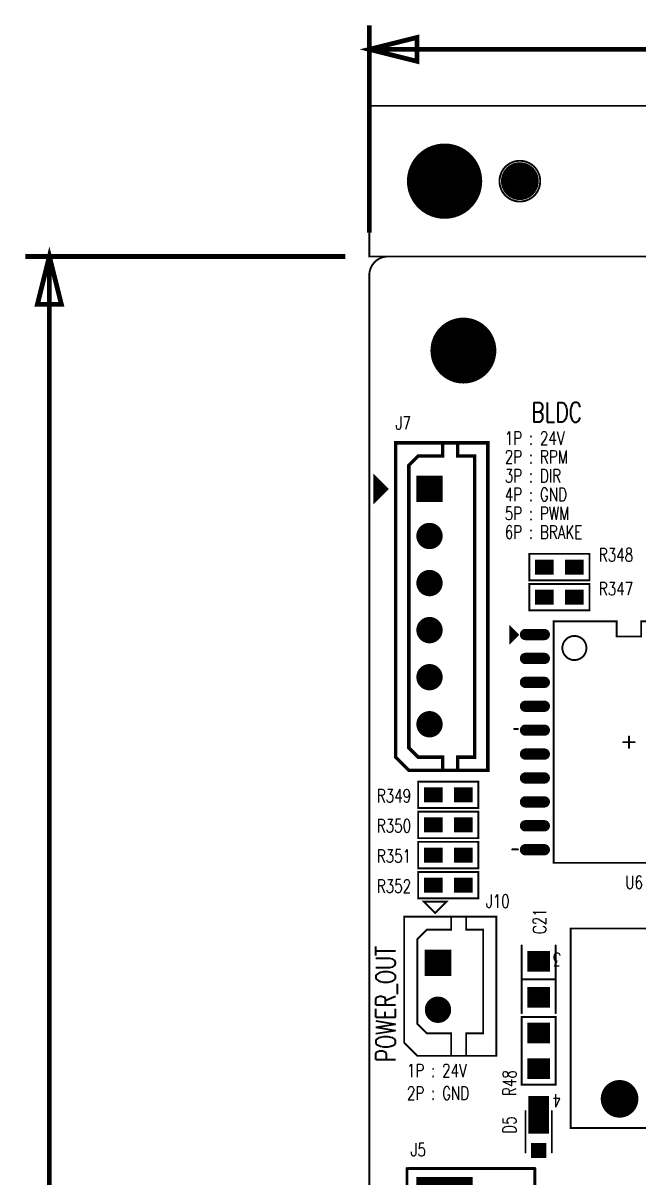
# Model space of a CAD drawing. Extents: x -22 to 239, y -29 to 162.
# Drawn here: x -18.4 to 14.3, y 101.1 to 162.4 of the extents above; entities that cross this region are included whole.
import ezdxf

# ---------------------------------------------------------------- set-up
doc = ezdxf.new("R2010")
doc.units = 0
doc.linetypes.add('TRMIDX_2048', pattern=[2, 1, 1])
doc.linetypes.add('TRMIDX_4096', pattern=[2, 1, 1])
for name, color, linetype in [('2D_LINE_00', 150, 'CONTINUOUS'), ('BOARD_OUTLINE_00', 255, 'CONTINUOUS'), ('DIMENSION1_01', 255, 'CONTINUOUS'), ('DIMENSION2_01', 255, 'CONTINUOUS'), ('DIMENSION3_01', 255, 'CONTINUOUS'), ('DIMENSION4_01', 255, 'CONTINUOUS'), ('DIMENSION5_01', 255, 'CONTINUOUS'), ('DIMENSION6_01', 255, 'CONTINUOUS'), ('DRIL_NPLTE_THRU_01', 5, 'CONTINUOUS'), ('DRIL_NPLTE_THRU_02', 106, 'CONTINUOUS'), ('DRIL_NPLTE_THRU_03', 96, 'CONTINUOUS'), ('DRIL_NPLTE_THRU_04', 34, 'CONTINUOUS'), ('DRIL_PLTE_THRU_01', 5, 'CONTINUOUS'), ('DRIL_PLTE_THRU_02', 106, 'CONTINUOUS'), ('DRIL_PLTE_THRU_03', 96, 'CONTINUOUS'), ('DRIL_PLTE_THRU_04', 34, 'CONTINUOUS'), ('DRIL_SYMBOL', 255, 'CONTINUOUS'), ('PADS_BOT', 43, 'CONTINUOUS'), ('PADS_INNER', 186, 'CONTINUOUS'), ('PADS_TOP', 186, 'CONTINUOUS'), ('PADS_XR_121', 255, 'CONTINUOUS'), ('PADS_XR_125', 5, 'CONTINUOUS'), ('PART_BOT_2DLINE_00', 210, 'CONTINUOUS'), ('PART_BOT_COPPER_121', 255, 'CONTINUOUS'), ('PART_NAME_01', 3, 'CONTINUOUS'), ('PART_TOP_2DLINE_00', 150, 'CONTINUOUS'), ('PART_TOP_2DLINE_01', 150, 'CONTINUOUS'), ('PART_TOP_COPPER_121', 255, 'CONTINUOUS'), ('PART_TOP_TEXT_126', 255, 'CONTINUOUS'), ('TEXT_126', 255, 'CONTINUOUS')]:
    doc.layers.add(name, color=color, linetype=linetype)
doc.styles.add('W0$1', font='simplex', dxfattribs={"width": 0.75})
doc.styles.add('W0$15', font='simplex', dxfattribs={"width": 0.75})

# ---------------------------------------------------------------- blocks, each defined once
blk = doc.blocks.new('SMOOTH_0$1')
at = {"const_width": 0.05}
blk.add_lwpolyline([(-0.025, 0, 1), (0.025, 0, 1)], format="xyb", close=True, dxfattribs=at)
blk = doc.blocks.new('BOARD_100')
at = {"layer": 'BOARD_OUTLINE_00', "const_width": 0.1}
blk.add_lwpolyline([(0, -1, -0.414214), (1, 0), (237, 0, -0.414214), (238, -1), (238, -149, -0.414214), (237, -150), (1, -150, -0.414214), (0, -149)], format="xyb", close=True, dxfattribs=at)
at = {"layer": 'BOARD_OUTLINE_00'}
for p in [(1, 0), (0, -1)]:
    blk.add_blockref('SMOOTH_0$1', p, dxfattribs=at)
blk = doc.blocks.new('D_2dfeghi_97')
at = {"layer": 'DIMENSION2_01', "linetype": 'TRMIDX_4096', "const_width": 0.254}
blk.add_lwpolyline([(-17, 150), (-17, 76.7145)], dxfattribs=at)
at = {"layer": 'DIMENSION4_01', "linetype": 'TRMIDX_4096', "const_width": 0.254}
blk.add_lwpolyline([(-17, 150), (-16.365, 147.46), (-17.635, 147.46)], close=True, dxfattribs=at)
at = {"layer": 'DIMENSION6_01', "linetype": 'TRMIDX_4096', "const_width": 0.254}
blk.add_lwpolyline([(-1.27, 150), (-18.27, 150)], dxfattribs=at)
blk = doc.blocks.new('D_1dfeghi_98')
at = {"layer": 'DIMENSION1_01', "linetype": 'TRMIDX_2048', "const_width": 0.254}
blk.add_lwpolyline([(0, 11), (112.292, 11)], dxfattribs=at)
at = {"layer": 'DIMENSION3_01', "linetype": 'TRMIDX_2048', "const_width": 0.254}
blk.add_lwpolyline([(0, 11), (2.54, 11.635), (2.54, 10.365)], close=True, dxfattribs=at)
at = {"layer": 'DIMENSION5_01', "linetype": 'TRMIDX_2048', "const_width": 0.254}
blk.add_lwpolyline([(0, 1.27), (0, 12.27)], dxfattribs=at)
blk = doc.blocks.new('DRAWING_130')
at = {"layer": '2D_LINE_00', "const_width": 0.1}
blk.add_lwpolyline([(0.052, -1.226), (238.052, -1.226), (238.052, -9.226), (0.052, -9.226)], close=True, dxfattribs=at)
at = {"layer": '2D_LINE_00'}
for p in [(0.052, -1.226), (0.052, -9.226)]:
    blk.add_blockref('SMOOTH_0$1', p, dxfattribs=at)
blk = doc.blocks.new('PART_BODY_TOP_29')
at = {"layer": 'PART_TOP_2DLINE_00', "const_width": 0.1}
blk.add_lwpolyline([(3.7, -3.1), (3.7, 1.8), (-3, 1.8), (-3.7, 1.1), (-3.7, -3.1)], close=True, dxfattribs=at)
for points in [[(3.7, -0.7), (3, -0.7), (3, 0.6), (2.5, 1.1), (-2, 1.1), (-2.5, 0.6), (-2.5, -0.7), (-3.7, -0.7)], [(3.89, 0.15), (4.49, -0.45), (4.49, 0.75), (3.89, 0.15)], [(3.7, -1.5), (3, -1.5), (3, -2.4), (-2.5, -2.4), (-2.5, -1.5), (-3.701, -1.5)]]:
    blk.add_lwpolyline(points, dxfattribs=at)
at = {"layer": 'PART_TOP_2DLINE_00'}
for p in [(-3, 1.8), (3.7, 1.8), (-3.7, 1.1), (-2.5, 0.6), (-2, 1.1), (2.5, 1.1), (3, 0.6), (4.49, 0.75), (3.89, 0.15), (3.89, 0.15), (4.49, -0.45), (-3.7, -0.7), (-2.5, -0.7), (3, -0.7), (3.7, -0.7), (-3.701, -1.5), (-2.5, -1.5), (3, -1.5), (3.7, -1.5), (-2.5, -2.4), (3, -2.4), (-3.7, -3.1), (3.7, -3.1)]:
    blk.add_blockref('SMOOTH_0$1', p, dxfattribs=at)
blk = doc.blocks.new('DRIL_SYMBOL_0$9')
at = {"layer": 'DRIL_SYMBOL', "const_width": 0.0508}
for points in [[(-0.254, 0), (0.254, 0)], [(0, -0.254), (0, 0.254)]]:
    blk.add_lwpolyline(points, dxfattribs=at)
blk = doc.blocks.new('DRIL_HOLE_0$9')
at = {"const_width": 0.45}
blk.add_lwpolyline([(-0.225, 0, 1), (0.225, 0, 1)], format="xyb", close=True, dxfattribs=at)
blk.add_blockref('DRIL_SYMBOL_0$9', (0, 0))
blk = doc.blocks.new('PAD_19')
at = {"const_width": 0.7}
blk.add_lwpolyline([(0, -0.35, 1), (0, 0.35, 1)], format="xyb", close=True, dxfattribs=at)
blk = doc.blocks.new('PAD_20')
at = {"const_width": 1.4}
blk.add_lwpolyline([(-0.7, 0), (0.7, 0)], dxfattribs=at)
blk = doc.blocks.new('STK_TOP_132')
at = {"layer": 'DRIL_PLTE_THRU_01'}
blk.add_blockref('DRIL_HOLE_0$9', (0, 0), dxfattribs=at)
at = {"layer": 'DRIL_PLTE_THRU_02'}
blk.add_blockref('DRIL_HOLE_0$9', (0, 0), dxfattribs=at)
at = {"layer": 'DRIL_PLTE_THRU_03'}
blk.add_blockref('DRIL_HOLE_0$9', (0, 0), dxfattribs=at)
at = {"layer": 'DRIL_PLTE_THRU_04'}
blk.add_blockref('DRIL_HOLE_0$9', (0, 0), dxfattribs=at)
at = {"layer": 'PADS_BOT'}
blk.add_blockref('PAD_20', (0, 0), dxfattribs=at)
at = {"layer": 'PADS_INNER'}
blk.add_blockref('PAD_19', (0, 0), dxfattribs=at)
at = {"layer": 'PADS_TOP'}
blk.add_blockref('PAD_20', (0, 0), dxfattribs=at)
blk = doc.blocks.new('STK_TOP_131')
at = {"layer": 'DRIL_PLTE_THRU_01'}
blk.add_blockref('DRIL_HOLE_0$9', (0, 0), dxfattribs=at)
at = {"layer": 'DRIL_PLTE_THRU_02'}
blk.add_blockref('DRIL_HOLE_0$9', (0, 0), dxfattribs=at)
at = {"layer": 'DRIL_PLTE_THRU_03'}
blk.add_blockref('DRIL_HOLE_0$9', (0, 0), dxfattribs=at)
at = {"layer": 'DRIL_PLTE_THRU_04'}
blk.add_blockref('DRIL_HOLE_0$9', (0, 0), dxfattribs=at)
at = {"layer": 'PADS_BOT'}
blk.add_blockref('PAD_19', (0, 0), dxfattribs=at)
at = {"layer": 'PADS_INNER'}
blk.add_blockref('PAD_19', (0, 0), dxfattribs=at)
at = {"layer": 'PADS_TOP'}
blk.add_blockref('PAD_19', (0, 0), dxfattribs=at)
blk = doc.blocks.new('SYM_TOP_32')
for name, p in [('PART_BODY_TOP_29', (0, 0)), ('STK_TOP_131', (-1.25, 0)), ('STK_TOP_132', (1.25, 0))]:
    blk.add_blockref(name, p)
blk = doc.blocks.new('PART_TOP_30')
blk.add_blockref('SYM_TOP_32', (0, 0))
at = {"layer": 'PART_NAME_01', "style": 'W0$1', "width": 0.75}
blk.add_text('J10', height=0.7, rotation=270, dxfattribs=at).set_placement((4.167, -2.549))
blk = doc.blocks.new('PART_BODY_TOP_37')
at = {"layer": 'PART_TOP_2DLINE_00', "const_width": 0.1}
for points in [[(-1.8001, 0.89992), (1.8001, 0.89992)], [(0, 0.89992), (0, -0.89992)], [(-1.8001, -0.89992), (1.8001, -0.89992)]]:
    blk.add_lwpolyline(points, dxfattribs=at)
at = {"layer": 'PART_TOP_2DLINE_00'}
for p in [(-1.8001, 0.89992), (0, 0.89992), (1.8001, 0.89992), (-1.8001, -0.89992), (0, -0.89992), (1.8001, -0.89992)]:
    blk.add_blockref('SMOOTH_0$1', p, dxfattribs=at)
blk = doc.blocks.new('DRIL_HOLE_0')
blk.add_lwpolyline([(0, 0, 1), (0, 0, 1)], format="xyb", close=True)
blk = doc.blocks.new('PAD_1')
blk.add_lwpolyline([(0, 0, 1), (0, 0, 1)], format="xyb", close=True)
blk = doc.blocks.new('PAD_26')
at = {"const_width": 1.1}
blk.add_lwpolyline([(-0.6, 0), (0.6, 0)], dxfattribs=at)
blk = doc.blocks.new('STK_TOP_137')
at = {"layer": 'DRIL_NPLTE_THRU_01'}
blk.add_blockref('DRIL_HOLE_0', (0, 0), dxfattribs=at)
at = {"layer": 'DRIL_NPLTE_THRU_02'}
blk.add_blockref('DRIL_HOLE_0', (0, 0), dxfattribs=at)
at = {"layer": 'DRIL_NPLTE_THRU_03'}
blk.add_blockref('DRIL_HOLE_0', (0, 0), dxfattribs=at)
at = {"layer": 'DRIL_NPLTE_THRU_04'}
blk.add_blockref('DRIL_HOLE_0', (0, 0), dxfattribs=at)
at = {"layer": 'PADS_BOT'}
blk.add_blockref('PAD_1', (0, 0), dxfattribs=at)
at = {"layer": 'PADS_INNER'}
blk.add_blockref('PAD_1', (0, 0), dxfattribs=at)
at = {"layer": 'PADS_TOP', "rotation": 90}
blk.add_blockref('PAD_26', (0, 0), dxfattribs=at)
blk = doc.blocks.new('SYM_TOP_40')
for name, p in [('PART_BODY_TOP_37', (0, 0)), ('STK_TOP_137', (-0.94996, 0)), ('STK_TOP_137', (0.94996, 0))]:
    blk.add_blockref(name, p)
blk = doc.blocks.new('PART_TOP_106')
blk.add_blockref('SYM_TOP_40', (0, 0))
at = {"layer": 'PART_NAME_01', "style": 'W0$1', "width": 0.75}
blk.add_text('C21', height=0.7, rotation=180, dxfattribs=at).set_placement((-2.4, 0.4))
blk = doc.blocks.new('PART_BODY_TOP_38')
at = {"layer": 'PART_TOP_2DLINE_00', "const_width": 0.1}
blk.add_lwpolyline([(-12.3, 5.3), (12.3, 5.3), (12.3, -5.3), (-12.3, -5.3)], close=True, dxfattribs=at)
for points in [[(7.8, 4), (5.8, 4), (6.3, 3.5), (6.3, 4.5), (5.8, 4)], [(6.3, -2), (6.3, 2.5), (4.8, 4)], [(-7.7, 2), (-7.7, 3), (-8.7, 3)], [(-8.7, -3), (-7.7, -3), (-7.7, -2)]]:
    blk.add_lwpolyline(points, dxfattribs=at)
for points in [[(-7.7, 1, 1.617559), (-7.7, 2)], [(-7.7, 0, 1.617559), (-7.7, 1)], [(-7.7, -1, 1.617559), (-7.7, 0)], [(-7.7, -2, 1.617559), (-7.7, -1)]]:
    blk.add_lwpolyline(points, format="xyb", dxfattribs=at)
at = {"layer": 'PART_TOP_2DLINE_00'}
for p in [(-12.3, 5.3), (12.3, 5.3), (6.3, 4.5), (4.8, 4), (5.8, 4), (5.8, 4), (7.8, 4), (6.3, 3.5), (-8.7, 3), (-7.7, 3), (6.3, 2.5), (-7.7, 2), (-7.7, 2), (-7.7, 1), (-7.7, 1), (-7.7, 0), (-7.7, 0), (-7.7, -1), (-7.7, -1), (-7.7, -2), (-7.7, -2), (6.3, -2), (-8.7, -3), (-7.7, -3), (-12.3, -5.3), (12.3, -5.3)]:
    blk.add_blockref('SMOOTH_0$1', p, dxfattribs=at)
at = {"layer": 'PART_TOP_TEXT_126', "style": 'W0$1', "width": 0.75}
for s, p in [('1', (-13.2, 3.5)), ('4', (12.8, 3.5)), ('2', (-13.2, -4)), ('3', (12.8, -4))]:
    blk.add_text(s, height=0.7, dxfattribs=at).set_placement(p)
blk = doc.blocks.new('DRIL_SYMBOL_1$3')
at = {"layer": 'DRIL_SYMBOL', "const_width": 0.0508}
for points in [[(-0.254, 0), (0.254, 0)], [(0, -0.254), (0, 0.254)]]:
    blk.add_lwpolyline(points, dxfattribs=at)
blk = doc.blocks.new('DRIL_HOLE_1$3')
at = {"const_width": 0.65}
blk.add_lwpolyline([(-0.325, 0, 1), (0.325, 0, 1)], format="xyb", close=True, dxfattribs=at)
blk.add_blockref('DRIL_SYMBOL_1$3', (0, 0))
blk = doc.blocks.new('PAD_0')
at = {"const_width": 1}
blk.add_lwpolyline([(0, -0.5, 1), (0, 0.5, 1)], format="xyb", close=True, dxfattribs=at)
blk = doc.blocks.new('STK_TOP_141')
at = {"layer": 'DRIL_PLTE_THRU_01'}
blk.add_blockref('DRIL_HOLE_1$3', (0, 0), dxfattribs=at)
at = {"layer": 'DRIL_PLTE_THRU_02'}
blk.add_blockref('DRIL_HOLE_1$3', (0, 0), dxfattribs=at)
at = {"layer": 'DRIL_PLTE_THRU_03'}
blk.add_blockref('DRIL_HOLE_1$3', (0, 0), dxfattribs=at)
at = {"layer": 'DRIL_PLTE_THRU_04'}
blk.add_blockref('DRIL_HOLE_1$3', (0, 0), dxfattribs=at)
at = {"layer": 'PADS_BOT'}
blk.add_blockref('PAD_0', (0, 0), dxfattribs=at)
at = {"layer": 'PADS_INNER'}
blk.add_blockref('PAD_0', (0, 0), dxfattribs=at)
at = {"layer": 'PADS_TOP'}
blk.add_blockref('PAD_0', (0, 0), dxfattribs=at)
blk = doc.blocks.new('SYM_TOP_41')
for name, p in [('PART_BODY_TOP_38', (0, 0)), ('STK_TOP_141', (-10.2, 3.75)), ('STK_TOP_141', (9.7, 3.75)), ('STK_TOP_141', (-10.2, -3.75)), ('STK_TOP_141', (6.2, -3.75))]:
    blk.add_blockref(name, p)
blk = doc.blocks.new('PART_TOP_126')
blk.add_blockref('SYM_TOP_41', (0, 0))
at = {"layer": 'PART_NAME_01', "style": 'W0$1', "width": 0.75}
blk.add_text('RELAY7', height=0.7, rotation=180, dxfattribs=at).set_placement((1.6, 6.6))
blk = doc.blocks.new('PART_BODY_TOP_44')
at = {"layer": 'PART_TOP_2DLINE_00', "const_width": 0.1}
for points in [[(-1.1, 0.7), (1.1, 0.7)], [(1.1, -0.7), (-1.1, -0.7)]]:
    blk.add_lwpolyline(points, dxfattribs=at)
at = {"layer": 'PART_TOP_2DLINE_00'}
for p in [(-1.1, 0.7), (1.1, 0.7), (-1.1, -0.7), (1.1, -0.7)]:
    blk.add_blockref('SMOOTH_0$1', p, dxfattribs=at)
blk = doc.blocks.new('PAD_30')
at = {"const_width": 0.8}
blk.add_lwpolyline([(-0.4, 0), (0.4, 0)], dxfattribs=at)
blk = doc.blocks.new('STK_TOP_146')
at = {"layer": 'DRIL_NPLTE_THRU_01'}
blk.add_blockref('DRIL_HOLE_0', (0, 0), dxfattribs=at)
at = {"layer": 'DRIL_NPLTE_THRU_02'}
blk.add_blockref('DRIL_HOLE_0', (0, 0), dxfattribs=at)
at = {"layer": 'DRIL_NPLTE_THRU_03'}
blk.add_blockref('DRIL_HOLE_0', (0, 0), dxfattribs=at)
at = {"layer": 'DRIL_NPLTE_THRU_04'}
blk.add_blockref('DRIL_HOLE_0', (0, 0), dxfattribs=at)
at = {"layer": 'PADS_BOT'}
blk.add_blockref('PAD_1', (0, 0), dxfattribs=at)
at = {"layer": 'PADS_INNER'}
blk.add_blockref('PAD_1', (0, 0), dxfattribs=at)
at = {"layer": 'PADS_TOP'}
blk.add_blockref('PAD_30', (0, 0), dxfattribs=at)
blk = doc.blocks.new('PAD_31')
at = {"const_width": 1.1}
blk.add_lwpolyline([(-1, 0), (1, 0)], dxfattribs=at)
blk = doc.blocks.new('STK_TOP_145')
at = {"layer": 'DRIL_NPLTE_THRU_01'}
blk.add_blockref('DRIL_HOLE_0', (0, 0), dxfattribs=at)
at = {"layer": 'DRIL_NPLTE_THRU_02'}
blk.add_blockref('DRIL_HOLE_0', (0, 0), dxfattribs=at)
at = {"layer": 'DRIL_NPLTE_THRU_03'}
blk.add_blockref('DRIL_HOLE_0', (0, 0), dxfattribs=at)
at = {"layer": 'DRIL_NPLTE_THRU_04'}
blk.add_blockref('DRIL_HOLE_0', (0, 0), dxfattribs=at)
at = {"layer": 'PADS_BOT'}
blk.add_blockref('PAD_1', (0, 0), dxfattribs=at)
at = {"layer": 'PADS_INNER'}
blk.add_blockref('PAD_1', (0, 0), dxfattribs=at)
at = {"layer": 'PADS_TOP'}
blk.add_blockref('PAD_31', (0, 0), dxfattribs=at)
blk = doc.blocks.new('SYM_TOP_47')
for name, p in [('PART_BODY_TOP_44', (0, 0)), ('STK_TOP_145', (-0.9, 0)), ('STK_TOP_146', (1, 0))]:
    blk.add_blockref(name, p)
blk = doc.blocks.new('PART_TOP_162')
blk.add_blockref('SYM_TOP_47', (0, 0))
at = {"layer": 'PART_NAME_01', "style": 'W0$1', "width": 0.75}
blk.add_text('D5', height=0.7, rotation=180, dxfattribs=at).set_placement((0.1, -1.2))
blk = doc.blocks.new('PART_BODY_TOP_46')
at = {"layer": 'PART_TOP_2DLINE_00', "const_width": 0.1}
blk.add_lwpolyline([(-1.8001, 0.89992), (1.8001, 0.89992), (1.8001, -0.89992), (-1.8001, -0.89992), (-1.8001, 0.89992)], dxfattribs=at)
at = {"layer": 'PART_TOP_2DLINE_00'}
for p in [(-1.8001, 0.89992), (-1.8001, 0.89992), (1.8001, 0.89992), (-1.8001, -0.89992), (1.8001, -0.89992)]:
    blk.add_blockref('SMOOTH_0$1', p, dxfattribs=at)
blk = doc.blocks.new('SYM_TOP_49')
for name, p in [('PART_BODY_TOP_46', (0, 0)), ('STK_TOP_137', (-0.94996, 0)), ('STK_TOP_137', (0.94996, 0))]:
    blk.add_blockref(name, p)
blk = doc.blocks.new('PART_TOP_477')
blk.add_blockref('SYM_TOP_49', (0, 0))
at = {"layer": 'PART_NAME_01', "style": 'W0$1', "width": 0.75}
blk.add_text('R48', height=0.7, dxfattribs=at).set_placement((-2.4, 1.2))
blk = doc.blocks.new('DRIL_SYMBOL_3$5')
at = {"layer": 'DRIL_SYMBOL', "const_width": 0.0508}
for points in [[(-0.254, 0), (0.254, 0)], [(0, -0.254), (0, 0.254)]]:
    blk.add_lwpolyline(points, dxfattribs=at)
blk = doc.blocks.new('DRIL_HOLE_3$5')
at = {"const_width": 1.75}
blk.add_lwpolyline([(-0.875, 0, 1), (0.875, 0, 1)], format="xyb", close=True, dxfattribs=at)
blk.add_blockref('DRIL_SYMBOL_3$5', (0, 0))
blk = doc.blocks.new('PAD_44')
at = {"const_width": 1.75}
blk.add_lwpolyline([(0, -0.875, 1), (0, 0.875, 1)], format="xyb", close=True, dxfattribs=at)
blk = doc.blocks.new('STK_TOP_63')
at = {"layer": 'DRIL_NPLTE_THRU_01'}
blk.add_blockref('DRIL_HOLE_3$5', (0, 0), dxfattribs=at)
at = {"layer": 'DRIL_NPLTE_THRU_02'}
blk.add_blockref('DRIL_HOLE_3$5', (0, 0), dxfattribs=at)
at = {"layer": 'DRIL_NPLTE_THRU_03'}
blk.add_blockref('DRIL_HOLE_3$5', (0, 0), dxfattribs=at)
at = {"layer": 'DRIL_NPLTE_THRU_04'}
blk.add_blockref('DRIL_HOLE_3$5', (0, 0), dxfattribs=at)
at = {"layer": 'PADS_BOT'}
blk.add_blockref('PAD_44', (0, 0), dxfattribs=at)
at = {"layer": 'PADS_INNER'}
blk.add_blockref('PAD_44', (0, 0), dxfattribs=at)
at = {"layer": 'PADS_TOP'}
blk.add_blockref('PAD_44', (0, 0), dxfattribs=at)
blk = doc.blocks.new('SYM_TOP_61')
blk.add_blockref('STK_TOP_63', (0, 0))
blk = doc.blocks.new('PART_TOP_592')
blk.add_blockref('SYM_TOP_61', (0, 0))
blk = doc.blocks.new('DRIL_SYMBOL_4')
at = {"layer": 'DRIL_SYMBOL', "const_width": 0.0508}
for points in [[(-0.254, 0), (0.254, 0)], [(0, -0.254), (0, 0.254)]]:
    blk.add_lwpolyline(points, dxfattribs=at)
blk = doc.blocks.new('DRIL_HOLE_4')
at = {"const_width": 2}
blk.add_lwpolyline([(-1, 0, 1), (1, 0, 1)], format="xyb", close=True, dxfattribs=at)
blk.add_blockref('DRIL_SYMBOL_4', (0, 0))
blk = doc.blocks.new('STK_TOP_92')
at = {"layer": 'DRIL_NPLTE_THRU_01'}
blk.add_blockref('DRIL_HOLE_4', (0, 0), dxfattribs=at)
at = {"layer": 'DRIL_NPLTE_THRU_02'}
blk.add_blockref('DRIL_HOLE_4', (0, 0), dxfattribs=at)
at = {"layer": 'DRIL_NPLTE_THRU_03'}
blk.add_blockref('DRIL_HOLE_4', (0, 0), dxfattribs=at)
at = {"layer": 'DRIL_NPLTE_THRU_04'}
blk.add_blockref('DRIL_HOLE_4', (0, 0), dxfattribs=at)
at = {"layer": 'PADS_BOT'}
blk.add_blockref('PAD_0', (0, 0), dxfattribs=at)
at = {"layer": 'PADS_INNER'}
blk.add_blockref('PAD_0', (0, 0), dxfattribs=at)
at = {"layer": 'PADS_TOP'}
blk.add_blockref('PAD_0', (0, 0), dxfattribs=at)
blk = doc.blocks.new('SYM_TOP_6')
blk.add_blockref('STK_TOP_92', (0, 0))
blk = doc.blocks.new('PART_TOP_617')
blk.add_blockref('SYM_TOP_6', (0, 0))
blk = doc.blocks.new('PART_BODY_TOP_4')
at = {"layer": 'PART_TOP_2DLINE_00', "const_width": 0.1}
blk.add_lwpolyline([(-1.082, 0, 1), (1.082, 0, 1)], format="xyb", close=True, dxfattribs=at)
at = {"layer": 'PART_TOP_COPPER_121', "const_width": 0.1}
blk.add_lwpolyline([(-0.955, 0, 1), (0.955, 0, 1)], format="xyb", close=True, dxfattribs=at)
blk = doc.blocks.new('PAD_2')
at = {"const_width": 0.5}
blk.add_lwpolyline([(0, -0.25, 1), (0, 0.25, 1)], format="xyb", close=True, dxfattribs=at)
blk = doc.blocks.new('STK_TOP_93')
at = {"layer": 'DRIL_PLTE_THRU_01'}
blk.add_blockref('DRIL_HOLE_0', (0, 0), dxfattribs=at)
at = {"layer": 'DRIL_PLTE_THRU_02'}
blk.add_blockref('DRIL_HOLE_0', (0, 0), dxfattribs=at)
at = {"layer": 'DRIL_PLTE_THRU_03'}
blk.add_blockref('DRIL_HOLE_0', (0, 0), dxfattribs=at)
at = {"layer": 'DRIL_PLTE_THRU_04'}
blk.add_blockref('DRIL_HOLE_0', (0, 0), dxfattribs=at)
at = {"layer": 'PADS_BOT'}
blk.add_blockref('PAD_1', (0, 0), dxfattribs=at)
at = {"layer": 'PADS_INNER'}
blk.add_blockref('PAD_1', (0, 0), dxfattribs=at)
at = {"layer": 'PADS_TOP'}
blk.add_blockref('PAD_2', (0, 0), dxfattribs=at)
at = {"layer": 'PADS_XR_121'}
blk.add_blockref('PAD_0', (0, 0), dxfattribs=at)
blk = doc.blocks.new('SYM_TOP_7')
for name in ['PART_BODY_TOP_4', 'STK_TOP_93']:
    blk.add_blockref(name, (0, 0))
blk = doc.blocks.new('PART_TOP_618')
blk.add_blockref('SYM_TOP_7', (0, 0))
blk = doc.blocks.new('PART_BODY_BOT_4')
at = {"layer": 'PART_BOT_2DLINE_00', "const_width": 0.1}
blk.add_lwpolyline([(-1.082, 0, 1), (1.082, 0, 1)], format="xyb", close=True, dxfattribs=at)
at = {"layer": 'PART_BOT_COPPER_121', "const_width": 0.1}
blk.add_lwpolyline([(-0.955, 0, 1), (0.955, 0, 1)], format="xyb", close=True, dxfattribs=at)
blk = doc.blocks.new('STK_BOT_93')
at = {"layer": 'DRIL_PLTE_THRU_01'}
blk.add_blockref('DRIL_HOLE_0', (0, 0), dxfattribs=at)
at = {"layer": 'DRIL_PLTE_THRU_02'}
blk.add_blockref('DRIL_HOLE_0', (0, 0), dxfattribs=at)
at = {"layer": 'DRIL_PLTE_THRU_03'}
blk.add_blockref('DRIL_HOLE_0', (0, 0), dxfattribs=at)
at = {"layer": 'DRIL_PLTE_THRU_04'}
blk.add_blockref('DRIL_HOLE_0', (0, 0), dxfattribs=at)
at = {"layer": 'PADS_BOT'}
blk.add_blockref('PAD_2', (0, 0), dxfattribs=at)
at = {"layer": 'PADS_INNER'}
blk.add_blockref('PAD_1', (0, 0), dxfattribs=at)
at = {"layer": 'PADS_TOP'}
blk.add_blockref('PAD_1', (0, 0), dxfattribs=at)
at = {"layer": 'PADS_XR_121'}
blk.add_blockref('PAD_0', (0, 0), dxfattribs=at)
blk = doc.blocks.new('SYM_BOT_7')
for name in ['PART_BODY_BOT_4', 'STK_BOT_93']:
    blk.add_blockref(name, (0, 0))
blk = doc.blocks.new('PART_BOT_621')
blk.add_blockref('SYM_BOT_7', (0, 0))
blk = doc.blocks.new('SMOOTH_0$15')
at = {"const_width": 0.075}
blk.add_lwpolyline([(-0.0375, 0, 1), (0.0375, 0, 1)], format="xyb", close=True, dxfattribs=at)
blk = doc.blocks.new('PART_BODY_TOP_217')
at = {"layer": 'PART_TOP_2DLINE_00', "const_width": 0.15}
for points in [[(-1.95, 4.8), (5.91, 4.8)], [(-1.95, -1.9), (-1.95, 4.8)], [(5.91, 4.8), (5.91, -1.9)], [(-1.95, -2), (5.91, -2)], [(-0.65, -2), (-0.65, -3.8), (4.61, -3.8), (4.61, -2)]]:
    blk.add_lwpolyline(points, dxfattribs=at)
at = {"layer": 'PART_TOP_2DLINE_00'}
for p in [(-1.95, 4.8), (-1.95, 4.8), (5.91, 4.8), (5.91, 4.8), (-1.95, -1.9), (5.91, -1.9), (-1.95, -2), (-0.65, -2), (4.61, -2), (5.91, -2), (-0.65, -3.8), (4.61, -3.8)]:
    blk.add_blockref('SMOOTH_0$15', p, dxfattribs=at)
blk = doc.blocks.new('DRIL_SYMBOL_1$8')
at = {"layer": 'DRIL_SYMBOL', "const_width": 0.0508}
for points in [[(-0.254, 0), (0.254, 0)], [(0, -0.254), (0, 0.254)]]:
    blk.add_lwpolyline(points, dxfattribs=at)
blk = doc.blocks.new('DRIL_HOLE_1$8')
at = {"const_width": 0.9}
blk.add_lwpolyline([(-0.45, 0, 1), (0.45, 0, 1)], format="xyb", close=True, dxfattribs=at)
blk.add_blockref('DRIL_SYMBOL_1$8', (0, 0))
blk = doc.blocks.new('PAD_48')
at = {"const_width": 3}
blk.add_lwpolyline([(-1.5, 0), (1.5, 0)], dxfattribs=at)
blk = doc.blocks.new('STK_TOP_188')
at = {"layer": 'DRIL_PLTE_THRU_01'}
blk.add_blockref('DRIL_HOLE_1$8', (0, 0), dxfattribs=at)
at = {"layer": 'DRIL_PLTE_THRU_02'}
blk.add_blockref('DRIL_HOLE_1$8', (0, 0), dxfattribs=at)
at = {"layer": 'DRIL_PLTE_THRU_03'}
blk.add_blockref('DRIL_HOLE_1$8', (0, 0), dxfattribs=at)
at = {"layer": 'DRIL_PLTE_THRU_04'}
blk.add_blockref('DRIL_HOLE_1$8', (0, 0), dxfattribs=at)
at = {"layer": 'PADS_BOT'}
blk.add_blockref('PAD_48', (0, 0), dxfattribs=at)
at = {"layer": 'PADS_INNER'}
blk.add_blockref('PAD_48', (0, 0), dxfattribs=at)
at = {"layer": 'PADS_TOP'}
blk.add_blockref('PAD_48', (0, 0), dxfattribs=at)
blk = doc.blocks.new('PAD_49')
at = {"const_width": 1.5}
blk.add_lwpolyline([(0, -0.75, 1), (0, 0.75, 1)], format="xyb", close=True, dxfattribs=at)
blk = doc.blocks.new('PAD_50')
at = {"const_width": 1.25}
blk.add_lwpolyline([(0, -0.625, 1), (0, 0.625, 1)], format="xyb", close=True, dxfattribs=at)
blk = doc.blocks.new('STK_TOP_187')
at = {"layer": 'DRIL_PLTE_THRU_01'}
blk.add_blockref('DRIL_HOLE_1$8', (0, 0), dxfattribs=at)
at = {"layer": 'DRIL_PLTE_THRU_02'}
blk.add_blockref('DRIL_HOLE_1$8', (0, 0), dxfattribs=at)
at = {"layer": 'DRIL_PLTE_THRU_03'}
blk.add_blockref('DRIL_HOLE_1$8', (0, 0), dxfattribs=at)
at = {"layer": 'DRIL_PLTE_THRU_04'}
blk.add_blockref('DRIL_HOLE_1$8', (0, 0), dxfattribs=at)
at = {"layer": 'PADS_BOT'}
blk.add_blockref('PAD_49', (0, 0), dxfattribs=at)
at = {"layer": 'PADS_INNER'}
blk.add_blockref('PAD_49', (0, 0), dxfattribs=at)
at = {"layer": 'PADS_TOP'}
blk.add_blockref('PAD_49', (0, 0), dxfattribs=at)
at = {"layer": 'PADS_XR_125'}
blk.add_blockref('PAD_50', (0, 0), dxfattribs=at)
blk = doc.blocks.new('SYM_TOP_66')
for name, p in [('PART_BODY_TOP_217', (0, 0)), ('STK_TOP_188', (0, 0)), ('STK_TOP_187', (3.96, 0))]:
    blk.add_blockref(name, p)
blk = doc.blocks.new('PART_TOP_623')
blk.add_blockref('SYM_TOP_66', (0, 0))
at = {"layer": 'PART_NAME_01', "style": 'W0$1', "width": 0.75}
blk.add_text('J5', height=0.7, rotation=90, dxfattribs=at).set_placement((-2.6, -1.8))
blk = doc.blocks.new('SMOOTH_0$18')
at = {"const_width": 0.09}
blk.add_lwpolyline([(-0.045, 0, 1), (0.045, 0, 1)], format="xyb", close=True, dxfattribs=at)
blk = doc.blocks.new('PART_BODY_TOP_218')
at = {"layer": 'PART_TOP_2DLINE_00', "const_width": 0.18}
for points in [[(6.25, 2.29), (6.85, 2.89), (5.65, 2.89), (6.25, 2.29)], [(8.7, -0.7), (8, -0.7), (8, 0.6), (7.5, 1.1), (-7.5, 1.1), (-8, 0.6), (-8, -0.7), (-8.7, -0.7)], [(8.7, -1.5), (8, -1.5), (8, -2.4), (-8, -2.4), (-8, -1.5), (-8.7, -1.5)]]:
    blk.add_lwpolyline(points, dxfattribs=at)
blk.add_lwpolyline([(8.7, -3.1), (8.7, 1.8), (-8, 1.8), (-8.7, 1.1), (-8.7, -3.1)], close=True, dxfattribs=at)
at = {"layer": 'PART_TOP_2DLINE_01', "const_width": 0.18}
for points in [[(6.25, 2.44), (6.6, 2.79), (5.9, 2.79), (6.25, 2.44)], [(6.25, 2.59), (6.35, 2.69), (6.15, 2.69), (6.25, 2.59)]]:
    blk.add_lwpolyline(points, dxfattribs=at)
at = {"layer": 'PART_TOP_2DLINE_00'}
for p in [(5.65, 2.89), (6.85, 2.89), (-8, 1.8), (6.25, 2.29), (6.25, 2.29), (8.7, 1.8), (-8.7, 1.1), (-8, 0.6), (-7.5, 1.1), (7.5, 1.1), (8, 0.6), (-8.7, -0.7), (-8, -0.7), (8, -0.7), (8.7, -0.7), (-8.7, -1.5), (-8, -1.5), (8, -1.5), (8.7, -1.5), (-8, -2.4), (8, -2.4), (-8.7, -3.1), (8.7, -3.1)]:
    blk.add_blockref('SMOOTH_0$18', p, dxfattribs=at)
at = {"layer": 'PART_TOP_2DLINE_01'}
for p in [(5.9, 2.79), (6.15, 2.69), (6.25, 2.59), (6.25, 2.59), (6.25, 2.44), (6.25, 2.44), (6.35, 2.69), (6.6, 2.79)]:
    blk.add_blockref('SMOOTH_0$18', p, dxfattribs=at)
blk = doc.blocks.new('SYM_TOP_67')
for name, p in [('PART_BODY_TOP_218', (0, 0)), ('STK_TOP_131', (-6.25, 0)), ('STK_TOP_131', (-3.75, 0)), ('STK_TOP_131', (-1.25, 0)), ('STK_TOP_131', (1.25, 0)), ('STK_TOP_131', (3.75, 0)), ('STK_TOP_132', (6.25, 0))]:
    blk.add_blockref(name, p)
blk = doc.blocks.new('PART_TOP_624')
blk.add_blockref('SYM_TOP_67', (0, 0))
at = {"layer": 'PART_NAME_01', "style": 'W0$1', "width": 0.75}
blk.add_text('J7', height=0.7, rotation=270, dxfattribs=at).set_placement((9.4, 1.8))
blk = doc.blocks.new('PART_BODY_TOP_222')
at = {"layer": 'PART_TOP_2DLINE_00', "const_width": 0.1}
for points in [[(-5.7, 5.9), (-5.7, 6.2)], [(0.6, 5.9), (0.6, 6.1)], [(-0.3, 0), (0.3, 0)], [(0, 0.3), (0, -0.3)], [(-5.5, -6.1), (-5.9, -6.1)], [(-5.6, -6), (-5.8, -6)], [(-5.8, -6), (-5.6, -6)], [(-0.7, -5.9), (-0.7, -6.1)], [(5.7, -5.9), (5.7, -6.2)], [(-5.4, -6.2), (-6, -6.2)]]:
    blk.add_lwpolyline(points, dxfattribs=at)
for points in [[(-6.415, 4), (-6.415, 0.65), (-5.613, 0.65), (-5.613, -0.65), (-6.415, -0.65), (-6.415, -4), (6.415, -4), (6.415, 4)], [(-5.7, -5.9), (-6.1, -6.3), (-5.3, -6.3)]]:
    blk.add_lwpolyline(points, close=True, dxfattribs=at)
blk.add_lwpolyline([(-5.64, -2.9, 1), (-4.36, -2.9, 1)], format="xyb", close=True, dxfattribs=at)
at = {"layer": 'PART_TOP_2DLINE_00'}
for p in [(-5.7, 6.2), (0.6, 6.1), (-5.7, 5.9), (0.6, 5.9), (-6.415, 4), (6.415, 4), (-6.415, 0.65), (-5.613, 0.65), (-0.3, 0), (0, 0.3), (0.3, 0), (-6.415, -0.65), (-5.613, -0.65), (0, -0.3), (-6.415, -4), (6.415, -4), (-5.9, -6.1), (-5.8, -6), (-5.8, -6), (-5.7, -5.9), (-5.6, -6), (-5.6, -6), (-5.5, -6.1), (-0.7, -5.9), (-0.7, -6.1), (5.7, -5.9), (-6.1, -6.3), (-6, -6.2), (-5.4, -6.2), (-5.3, -6.3), (5.7, -6.2)]:
    blk.add_blockref('SMOOTH_0$1', p, dxfattribs=at)
blk = doc.blocks.new('PAD_3')
at = {"const_width": 0.3}
blk.add_lwpolyline([(-0.5, -0.15), (0.5, -0.15, 1), (0.5, 0.15), (-0.5, 0.15, 1)], format="xyb", close=True, dxfattribs=at)
blk = doc.blocks.new('STK_TOP_106')
at = {"layer": 'DRIL_NPLTE_THRU_01'}
blk.add_blockref('DRIL_HOLE_0', (0, 0), dxfattribs=at)
at = {"layer": 'DRIL_NPLTE_THRU_02'}
blk.add_blockref('DRIL_HOLE_0', (0, 0), dxfattribs=at)
at = {"layer": 'DRIL_NPLTE_THRU_03'}
blk.add_blockref('DRIL_HOLE_0', (0, 0), dxfattribs=at)
at = {"layer": 'DRIL_NPLTE_THRU_04'}
blk.add_blockref('DRIL_HOLE_0', (0, 0), dxfattribs=at)
at = {"layer": 'PADS_BOT'}
blk.add_blockref('PAD_1', (0, 0), dxfattribs=at)
at = {"layer": 'PADS_INNER'}
blk.add_blockref('PAD_1', (0, 0), dxfattribs=at)
at = {"layer": 'PADS_TOP', "rotation": 90}
blk.add_blockref('PAD_3', (0, 0), dxfattribs=at)
blk = doc.blocks.new('SYM_TOP_71')
for name, p in [('PART_BODY_TOP_222', (0, 0)), ('STK_TOP_106', (-5.715, 5)), ('STK_TOP_106', (-4.445, 5)), ('STK_TOP_106', (-3.175, 5)), ('STK_TOP_106', (-1.905, 5)), ('STK_TOP_106', (-0.635, 5)), ('STK_TOP_106', (0.635, 5)), ('STK_TOP_106', (1.905, 5)), ('STK_TOP_106', (3.175, 5)), ('STK_TOP_106', (4.445, 5)), ('STK_TOP_106', (5.715, 5)), ('STK_TOP_106', (-5.715, -5)), ('STK_TOP_106', (-4.445, -5)), ('STK_TOP_106', (-3.175, -5)), ('STK_TOP_106', (-1.905, -5)), ('STK_TOP_106', (-0.635, -5)), ('STK_TOP_106', (0.635, -5)), ('STK_TOP_106', (1.905, -5)), ('STK_TOP_106', (3.175, -5)), ('STK_TOP_106', (4.445, -5)), ('STK_TOP_106', (5.715, -5))]:
    blk.add_blockref(name, p)
blk = doc.blocks.new('PART_TOP_627')
blk.add_blockref('SYM_TOP_71', (0, 0))
at = {"layer": 'PART_NAME_01', "style": 'W0$1', "width": 0.75}
blk.add_text('U6', height=0.7, rotation=90, dxfattribs=at).set_placement((7.8, -0.2))
blk = doc.blocks.new('PART_BODY_TOP_45')
at = {"layer": 'PART_TOP_2DLINE_00', "const_width": 0.1}
blk.add_lwpolyline([(-1.599946, 0.700024), (1.599946, 0.700024), (1.599946, -0.700024), (-1.599946, -0.700024), (-1.599946, 0.700024)], dxfattribs=at)
at = {"layer": 'PART_TOP_2DLINE_00'}
for p in [(-1.599946, 0.700024), (-1.599946, 0.700024), (1.599946, 0.700024), (-1.599946, -0.700024), (1.599946, -0.700024)]:
    blk.add_blockref('SMOOTH_0$1', p, dxfattribs=at)
blk = doc.blocks.new('PAD_25')
at = {"const_width": 0.8}
blk.add_lwpolyline([(-0.5, 0), (0.5, 0)], dxfattribs=at)
blk = doc.blocks.new('STK_TOP_43')
at = {"layer": 'DRIL_NPLTE_THRU_01'}
blk.add_blockref('DRIL_HOLE_0', (0, 0), dxfattribs=at)
at = {"layer": 'DRIL_NPLTE_THRU_02'}
blk.add_blockref('DRIL_HOLE_0', (0, 0), dxfattribs=at)
at = {"layer": 'DRIL_NPLTE_THRU_03'}
blk.add_blockref('DRIL_HOLE_0', (0, 0), dxfattribs=at)
at = {"layer": 'DRIL_NPLTE_THRU_04'}
blk.add_blockref('DRIL_HOLE_0', (0, 0), dxfattribs=at)
at = {"layer": 'PADS_BOT'}
blk.add_blockref('PAD_1', (0, 0), dxfattribs=at)
at = {"layer": 'PADS_INNER'}
blk.add_blockref('PAD_1', (0, 0), dxfattribs=at)
at = {"layer": 'PADS_TOP'}
blk.add_blockref('PAD_25', (0, 0), dxfattribs=at)
blk = doc.blocks.new('SYM_TOP_48')
for name, p in [('PART_BODY_TOP_45', (0, 0)), ('STK_TOP_43', (-0.8001, 0)), ('STK_TOP_43', (0.8001, 0))]:
    blk.add_blockref(name, p)
blk = doc.blocks.new('PART_TOP_629')
blk.add_blockref('SYM_TOP_48', (0, 0))
at = {"layer": 'PART_NAME_01', "style": 'W0$1', "width": 0.75}
blk.add_text('R347', height=0.7, dxfattribs=at).set_placement((2.1, 0.1))
blk = doc.blocks.new('PART_TOP_630')
blk.add_blockref('SYM_TOP_48', (0, 0))
at = {"layer": 'PART_NAME_01', "style": 'W0$1', "width": 0.75}
blk.add_text('R348', height=0.7, rotation=180, dxfattribs=at).set_placement((-2.1, -0.3))
blk = doc.blocks.new('PART_TOP_633')
blk.add_blockref('SYM_TOP_48', (0, 0))
at = {"layer": 'PART_NAME_01', "style": 'W0$1', "width": 0.75}
blk.add_text('R349', height=0.7, dxfattribs=at).set_placement((-3.8, -0.4))
blk = doc.blocks.new('PART_TOP_634')
blk.add_blockref('SYM_TOP_48', (0, 0))
at = {"layer": 'PART_NAME_01', "style": 'W0$1', "width": 0.75}
blk.add_text('R350', height=0.7, dxfattribs=at).set_placement((-3.8, -0.4))
blk = doc.blocks.new('PART_TOP_635')
blk.add_blockref('SYM_TOP_48', (0, 0))
at = {"layer": 'PART_NAME_01', "style": 'W0$1', "width": 0.75}
blk.add_text('R351', height=0.7, dxfattribs=at).set_placement((-3.8, -0.4))
blk = doc.blocks.new('PART_TOP_636')
blk.add_blockref('SYM_TOP_48', (0, 0))
at = {"layer": 'PART_NAME_01', "style": 'W0$1', "width": 0.75}
blk.add_text('R352', height=0.7, dxfattribs=at).set_placement((-3.8, -0.4))

msp = doc.modelspace()

# ---------------------------------------------------------------- block references
for name, p in [('D_1dfeghi_98', (0, 150)), ('DRAWING_130', (-0.052, 159.226)), ('PART_TOP_617', (4, 154)), ('PART_TOP_618', (8, 154)), ('D_2dfeghi_97', (0, 0)), ('BOARD_100', (0, 150)), ('PART_TOP_592', (5, 145)), ('PART_TOP_629', (10.1, 131.9)), ('PART_TOP_633', (4.2, 121.4)), ('PART_TOP_634', (4.2, 119.8)), ('PART_TOP_635', (4.2, 118.2)), ('PART_TOP_636', (4.2, 116.6))]:
    msp.add_blockref(name, p)
at = {"xscale": -1}
msp.add_blockref('PART_BOT_621', (8, 154), dxfattribs=at)
for name, p, rotation in [('PART_TOP_624', (3.2, 131.4), 90), ('PART_TOP_630', (10.1, 133.5), 180), ('PART_TOP_627', (13.8, 124.2), 270), ('PART_TOP_30', (3.651, 111.233), 90), ('PART_TOP_106', (9, 111.6), 270), ('PART_TOP_126', (23, 109), 180), ('PART_TOP_477', (9, 107.8), 90), ('PART_TOP_162', (9, 103.5), 270), ('PART_TOP_623', (4, 99.6), 270)]:
    msp.add_blockref(name, p, dxfattribs=dict(rotation=rotation))

# ---------------------------------------------------------------- texts
at = {"layer": 'TEXT_126', "width": 0.75}
for s, height, style, p in [('BLDC', 1.05, 'W0$15', (8.6, 141.2)), ('1P : 24V', 0.7, 'W0$1', (7.2, 140)), ('2P : RPM', 0.7, 'W0$1', (7.2, 139)), ('3P : DIR', 0.7, 'W0$1', (7.2, 138)), ('4P : GND', 0.7, 'W0$1', (7.2, 137)), ('5P : PWM', 0.7, 'W0$1', (7.2, 136)), ('6P : BRAKE', 0.7, 'W0$1', (7.2, 135)), ('1P : 24V', 0.7, 'W0$1', (2, 106.4)), ('2P : GND', 0.7, 'W0$1', (2, 105.2))]:
    msp.add_text(s, height=height, dxfattribs=dict(at, style=style)).set_placement(p)
at = {"layer": 'TEXT_126', "style": 'W0$15', "width": 0.75}
msp.add_text('POWER_OUT', height=1.05, rotation=90, dxfattribs=at).set_placement((1.4, 107.2))

doc.saveas('drawing.dxf')
